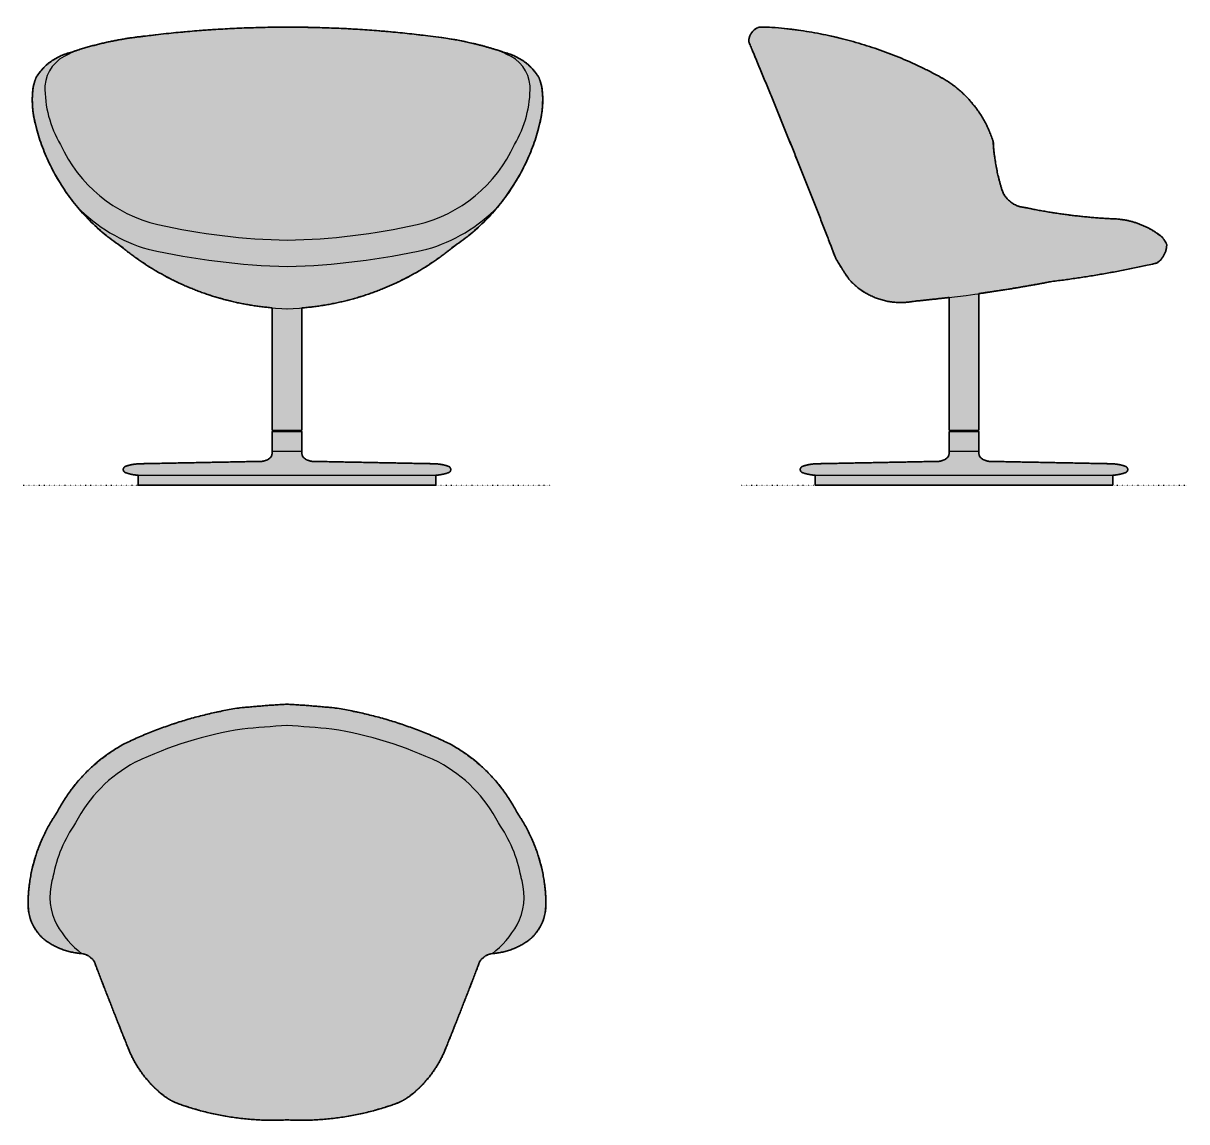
# Model space of a CAD drawing. Header units: millimetres. Extents: x 0 to 1796, y -982 to 712.
import ezdxf

# ---------------------------------------------------------------- set-up
doc = ezdxf.new("R2010")
doc.units = ezdxf.units.MM
doc.linetypes.add('Dots', pattern=[1, 0, -1])
doc.layers.add('Blocks', color=7, linetype='Continuous')
doc.layers.add('Blocks$Fill', color=7, linetype='Continuous', true_color=0xffffff)
for name, color, linetype, lineweight, true_color in [('Blocks$Inner', 7, 'Continuous', 25, 0x007f00), ('Blocks$Outline', 7, 'Continuous', 35, 0xff3f3f), ('Groud', 7, 'Dots', 25, 0x243775)]:
    doc.layers.add(name, color=color, linetype=linetype, lineweight=lineweight, true_color=true_color)

# ---------------------------------------------------------------- blocks, each defined once
blk = doc.blocks.new('Capri Lounge Chair Swivel Top')
at = {"layer": 'Blocks$Fill'}
blk.add_hatch(color=256, dxfattribs=at).paths.add_polyline_path([(0, 0), (0, -2.1), (0.1, -4.1), (0.2, -6.1), (0.4, -8), (0.7, -10), (1, -12), (1.4, -14), (1.8, -15.9), (2.3, -17.9), (2.9, -19.9), (3.5, -21.8), (4.1, -23.7), (4.8, -25.7), (5.6, -27.6), (6.5, -29.4), (7.4, -31.3), (8.3, -33.1), (9.3, -34.9), (10.4, -36.6), (11.5, -38.4), (12.6, -40.1), (13.8, -41.7), (15, -43.3), (16.3, -44.9), (17.6, -46.4), (19, -47.9), (20.4, -49.3), (21.8, -50.7), (23.3, -52), (24.8, -53.3), (26.3, -54.6), (27.9, -55.8), (30.9, -57.8), (34, -59.8), (37.2, -61.6), (40.5, -63.4), (43.8, -65), (47.2, -66.6), (50.7, -68), (54.2, -69.3), (57.7, -70.5), (61.3, -71.6), (64.9, -72.5), (68.5, -73.3), (72.2, -74), (75.8, -74.6), (79.5, -75.1), (83.2, -75.4), (83.9, -75.5), (84.6, -75.6), (85.3, -75.8), (86, -76), (86.7, -76.1), (87.4, -76.3), (88.2, -76.6), (88.9, -76.8), (89.6, -77.1), (90.3, -77.4), (90.9, -77.7), (91.6, -78), (92.3, -78.4), (92.9, -78.7), (93.6, -79.1), (94.2, -79.5), (94.9, -79.9), (95.5, -80.4), (96.1, -80.8), (96.7, -81.3), (97.2, -81.8), (97.8, -82.3), (98.3, -82.8), (98.9, -83.4), (99.4, -83.9), (99.9, -84.5), (100.3, -85.1), (100.8, -85.6), (101.2, -86.2), (101.7, -86.8), (102.1, -87.4), (102.4, -88), (154.8, -221.9), (157, -227.3), (159.5, -232.6), (162.1, -237.8), (164.9, -243), (167.9, -248.1), (171, -253.1), (174.4, -257.9), (177.9, -262.7), (181.5, -267.3), (185.4, -271.8), (189.3, -276.2), (193.4, -280.4), (197.7, -284.5), (202.1, -288.4), (206.5, -292.1), (211.1, -295.7), (212.3, -296.6), (213.6, -297.5), (214.8, -298.3), (216, -299.1), (217.3, -299.9), (218.6, -300.7), (219.9, -301.4), (221.2, -302.2), (222.6, -302.9), (223.9, -303.5), (225.3, -304.2), (226.6, -304.8), (228, -305.4), (229.4, -306), (230.8, -306.5), (232.2, -307), (242.2, -310.5), (252.3, -313.7), (262.5, -316.7), (272.8, -319.4), (283.2, -321.9), (293.6, -324.1), (304.1, -326), (314.7, -327.8), (325.3, -329.2), (335.9, -330.4), (346.5, -331.3), (357.1, -332), (367.8, -332.4), (378.4, -332.5), (389, -332.4), (399.6, -332), (410.2, -332.4), (420.8, -332.5), (431.4, -332.4), (442.1, -332), (452.7, -331.3), (463.3, -330.4), (474, -329.2), (484.5, -327.8), (495.1, -326), (505.6, -324.1), (516, -321.9), (526.4, -319.4), (536.7, -316.7), (546.9, -313.7), (557, -310.5), (567, -307), (568.4, -306.5), (569.8, -306), (571.2, -305.4), (572.6, -304.8), (573.9, -304.2), (575.3, -303.5), (576.6, -302.9), (578, -302.2), (579.3, -301.4), (580.6, -300.7), (581.9, -299.9), (583.2, -299.1), (584.4, -298.3), (585.7, -297.5), (586.9, -296.6), (588.1, -295.7), (592.7, -292.1), (597.2, -288.4), (601.5, -284.5), (605.8, -280.4), (609.9, -276.2), (613.9, -271.8), (617.7, -267.3), (621.3, -262.7), (624.8, -257.9), (628.2, -253.1), (631.3, -248.1), (634.3, -243), (637.1, -237.8), (639.7, -232.6), (642.2, -227.3), (644.4, -221.9), (696.8, -88), (697.2, -87.4), (697.6, -86.8), (698, -86.2), (698.4, -85.6), (698.9, -85.1), (699.3, -84.5), (699.8, -83.9), (700.3, -83.4), (700.9, -82.8), (701.4, -82.3), (702, -81.8), (702.5, -81.3), (703.1, -80.8), (703.7, -80.4), (704.3, -79.9), (705, -79.5), (705.6, -79.1), (706.3, -78.7), (706.9, -78.4), (707.6, -78), (708.3, -77.7), (709, -77.4), (709.6, -77.1), (710.3, -76.8), (711.1, -76.6), (711.8, -76.3), (712.5, -76.1), (713.2, -76), (713.9, -75.8), (714.6, -75.6), (715.3, -75.5), (716, -75.4), (719.7, -75.1), (723.4, -74.6), (727, -74), (730.7, -73.3), (734.3, -72.5), (737.9, -71.6), (741.5, -70.5), (745, -69.3), (748.5, -68), (752, -66.6), (755.4, -65), (758.7, -63.4), (762, -61.6), (765.2, -59.8), (768.3, -57.8), (771.3, -55.8), (772.9, -54.6), (774.4, -53.3), (775.9, -52), (777.4, -50.7), (778.8, -49.3), (780.2, -47.9), (781.6, -46.4), (782.9, -44.9), (784.2, -43.3), (785.4, -41.7), (786.6, -40.1), (787.8, -38.4), (788.9, -36.6), (789.9, -34.9), (790.9, -33.1), (791.9, -31.3), (792.7, -29.4), (793.6, -27.6), (794.4, -25.7), (795.1, -23.7), (795.7, -21.8), (796.4, -19.9), (796.9, -17.9), (797.4, -15.9), (797.8, -14), (798.2, -12), (798.5, -10), (798.8, -8), (799, -6.1), (799.1, -4.1), (799.2, -2.1), (799.2, 0), (799.2, 4.6), (799, 9.3), (798.8, 13.9), (798.5, 18.6), (798.1, 23.2), (797.6, 27.9), (797, 32.5), (796.4, 37.2), (795.6, 41.8), (794.8, 46.5), (793.9, 51.1), (792.8, 55.7), (791.7, 60.3), (790.5, 64.9), (789.3, 69.4), (787.9, 74), (786.5, 78.5), (784.9, 82.9), (783.3, 87.4), (781.6, 91.8), (779.8, 96.2), (778, 100.5), (776, 104.8), (774, 109), (771.9, 113.3), (769.8, 117.4), (767.5, 121.5), (765.2, 125.6), (762.8, 129.6), (760.4, 133.6), (757.9, 137.5), (755.3, 141.3), (753.1, 145.5), (750.8, 149.7), (748.4, 153.8), (745.9, 157.9), (743.4, 162), (740.7, 166), (738, 170), (735.2, 174), (732.4, 177.8), (729.4, 181.7), (726.4, 185.5), (723.3, 189.2), (720.1, 192.9), (716.9, 196.5), (713.6, 200.1), (710.2, 203.5), (706.8, 207), (703.2, 210.3), (699.7, 213.6), (696, 216.8), (692.3, 220), (688.6, 223.1), (684.8, 226), (680.9, 229), (677, 231.8), (673.1, 234.6), (669.1, 237.3), (665, 239.9), (661, 242.4), (656.9, 244.8), (652.7, 247.2), (648.5, 249.4), (638.1, 254.3), (627.6, 258.9), (617, 263.4), (606.3, 267.7), (595.5, 271.8), (584.7, 275.7), (573.8, 279.5), (562.8, 283), (551.7, 286.3), (540.6, 289.4), (529.4, 292.3), (518.2, 295), (507, 297.5), (495.7, 299.8), (484.4, 301.8), (473.1, 303.7), (436.4, 306.9), (399.6, 309.5), (362.8, 306.9), (326.1, 303.7), (314.8, 301.8), (303.5, 299.8), (292.2, 297.5), (281, 295), (269.8, 292.3), (258.6, 289.4), (247.5, 286.3), (236.4, 283), (225.4, 279.5), (214.5, 275.7), (203.7, 271.8), (192.9, 267.7), (182.2, 263.4), (171.6, 258.9), (161.1, 254.3), (150.7, 249.4), (146.5, 247.2), (142.4, 244.8), (138.2, 242.4), (134.2, 239.9), (130.1, 237.3), (126.1, 234.6), (122.2, 231.8), (118.3, 229), (114.4, 226), (110.6, 223.1), (106.9, 220), (103.2, 216.8), (99.5, 213.6), (96, 210.3), (92.5, 207), (89, 203.5), (85.6, 200.1), (82.3, 196.5), (79.1, 192.9), (75.9, 189.2), (72.8, 185.5), (69.8, 181.7), (66.8, 177.8), (64, 174), (61.2, 170), (58.5, 166), (55.8, 162), (53.3, 157.9), (50.8, 153.8), (48.4, 149.7), (46.1, 145.5), (43.9, 141.3), (41.3, 137.5), (38.8, 133.6), (36.4, 129.6), (34, 125.6), (31.7, 121.5), (29.4, 117.4), (27.3, 113.3), (25.2, 109), (23.2, 104.8), (21.2, 100.5), (19.4, 96.2), (17.6, 91.8), (15.9, 87.4), (14.3, 82.9), (12.7, 78.5), (11.3, 74), (9.9, 69.4), (8.7, 64.9), (7.5, 60.3), (6.4, 55.7), (5.4, 51.1), (4.4, 46.5), (3.6, 41.8), (2.8, 37.2), (2.2, 32.5), (1.6, 27.9), (1.1, 23.2), (0.7, 18.6), (0.4, 13.9), (0.2, 9.3), (0.1, 4.6)], flags=0)
at = {"layer": 'Blocks$Inner'}
for centre, radius, start, end in [((513.8, -1619.1), 1932, 93.388, 95.5734), ((285.4, -1619.1), 1932, 84.4266, 86.612), ((423.5, -321.5), 632.7, 98.847, 115.5384), ((375.8, -321.5), 632.7, 64.4616, 81.153), ((423.5, -321.5), 599.7, 98.9363, 115.4716), ((513.8, -1619.1), 1899, 93.4469, 95.5447), ((285.4, -1619.1), 1899, 84.4553, 86.5531), ((375.8, -321.5), 599.7, 64.5284, 81.0637), ((269.3, 25.5), 253.4, 117.9153, 152.8137), ((529.9, 25.5), 253.4, 27.1863, 62.0847), ((269.3, 25.5), 220.4, 118.0895, 152.8137), ((529.9, 25.5), 220.4, 27.1863, 61.9105), ((250.6, -0.4), 250.6, 145.5583, 179.9453), ((246.7, 4.4), 211.9, 144.915, 169.4282), ((552.5, 4.4), 211.9, 10.5718, 35.085), ((548.6, -0.4), 250.6, 0.0547, 34.4417), ((126, 12.4), 92.4, 164.6821, 207.9897), ((673.2, 12.4), 92.4, 332.0103, 15.3179), ((69.4, -0.2), 69.4, 179.8489, 233.2485), ((729.8, -0.2), 69.4, 306.7515, 0.1511), ((174.8, 43.5), 150.2, 209.7373, 232.3856), ((624.4, 43.5), 150.2, 307.6144, 330.2627), ((91.4, 35.5), 111.2, 235.1211, 265.7282), ((707.8, 35.5), 111.2, 274.2718, 304.8789), ((5913.8, 2108.7), 6212.7, 200.70662, 202.03252), ((-5114.6, 2108.7), 6212.7, 337.96748, 339.29338), ((313.8, -159), 171, 201.6001, 233.1012), ((485.4, -159), 171, 306.8988, 338.3999), ((259.2, -231.7), 80, 233.1012, 250.2994), ((540.1, -231.7), 80, 289.7006, 306.8988), ((378.9, 102.8), 435.3, 250.2994, 272.722), ((420.3, 102.8), 435.3, 267.278, 289.7006)]:
    blk.add_arc(centre, radius, start, end, dxfattribs=at)
at = {"layer": 'Blocks$Inner', "extrusion": (0, 0, -1)}
for centre, radius, start, end in [((40.3, 58), 80, 190.5718, 195.3179), ((-839.5, 58), 80, 344.6821, 349.4282), ((-79.7, -101.7), 26.5, 97.4157, 149.0172), ((-719.5, -101.7), 26.5, 30.9828, 82.5843)]:
    blk.add_arc(centre, radius, start, end, dxfattribs=at)
at = {"layer": 'Blocks$Outline'}
for points, weights, knots in [([(799.2, 0), (799.1, 77.4), (755.3, 141.3), (718.9, 212.1), (648.5, 249.4), (564.8, 289.4), (473.1, 303.7), (436.4, 307.3), (399.6, 309.5), (362.8, 307.3), (326.1, 303.7), (234.4, 289.4), (150.7, 249.4), (80.3, 212.1), (43.9, 141.3), (0.1, 77.4), (0, 0)], [0.99988975158, 0.955367043311, 1, 0.9539832395, 1, 0.989410423246, 1, 0.999818144527, 1, 0.999818144527, 1, 0.989410423246, 1, 0.9539832395, 1, 0.955367043311, 0.99988975158], [0.185734, 0.185734, 0.185734, 150.384973, 150.384973, 304.70576, 304.70576, 489.025532, 489.025532, 562.716135, 562.716135, 636.406738, 636.406738, 820.72651, 820.72651, 975.047297, 975.047297, 1125.246537, 1125.246537, 1125.246537]), ([(0, 0), (0, -0.1), (0, -35), (27.9, -55.8), (52.8, -73.2), (83.2, -75.4), (95.8, -77.1), (102.4, -88), (127.8, -155.3), (154.8, -221.9), (172.6, -266.8), (211.1, -295.7), (220.8, -303), (232.2, -307), (313.4, -336.1), (399.6, -332), (485.8, -336.1), (567, -307), (578.4, -303), (588.1, -295.7), (626.6, -266.8), (644.4, -221.9), (671.4, -155.3), (696.8, -88), (703.4, -77.1), (716, -75.4), (746.4, -73.2), (771.3, -55.8), (799.2, -35), (799.2, -0.1), (799.2, 0)], [1, 0.999687092654, 0.893685792396, 1, 0.964540969467, 1, 0.900312922223, 1, 0.999933060376, 1, 0.962452449426, 1, 0.988758841013, 1, 0.980916779046, 1, 0.980916779046, 1, 0.988758841012, 1, 0.962452449426, 1, 0.999933060376, 1, 0.900312922222, 1, 0.964540969467, 1, 0.893685792396, 0.999687092654, 1], [0, 0, 0, 0.189704, 64.643873, 64.643873, 124.040902, 124.040902, 147.872352, 147.872352, 291.643438, 291.643438, 385.633232, 385.633232, 409.646331, 409.646331, 580.001789, 580.001789, 750.357248, 750.357248, 774.370346, 774.370346, 868.360141, 868.360141, 1012.131227, 1012.131227, 1035.962677, 1035.962677, 1095.359706, 1095.359706, 1159.813875, 1160.003579, 1160.003579, 1160.003579])]:
    blk.add_rational_spline(points, weights, degree=2, knots=knots, dxfattribs=at)
blk = doc.blocks.new('Capri Lounge Chair Swivel Side')
at = {"layer": 'Blocks$Fill'}
blk.add_hatch(color=256, dxfattribs=at).paths.add_polyline_path([(114.1, 15.1), (114.1, 0), (343.7, 0), (573.3, 0), (573.3, 15.1), (573.9, 15.1), (574.5, 15.1), (575, 15.1), (575.6, 15.2), (576.2, 15.2), (576.8, 15.3), (577.3, 15.4), (577.9, 15.5), (579.7, 15.7), (581.6, 16), (583.4, 16.4), (585.3, 16.8), (587.1, 17.2), (588.9, 17.7), (590.7, 18.3), (592.4, 18.9), (592.6, 18.9), (592.8, 19), (592.9, 19), (593.1, 19.1), (593.2, 19.1), (593.4, 19.2), (593.6, 19.3), (593.6, 19.3), (593.7, 19.3), (593.8, 19.4), (593.9, 19.4), (593.9, 19.5), (594, 19.5), (594.1, 19.6), (594.2, 19.6), (594.2, 19.7), (594.3, 19.7), (594.4, 19.8), (594.5, 19.8), (594.5, 19.9), (594.6, 19.9), (594.7, 20), (594.7, 20.1), (594.8, 20.1), (594.9, 20.2), (594.9, 20.2), (595, 20.3), (595.1, 20.4), (595.1, 20.4), (595.2, 20.5), (595.2, 20.6), (595.3, 20.6), (595.3, 20.7), (595.4, 20.8), (595.5, 20.9), (595.5, 20.9), (595.6, 21), (595.6, 21.1), (595.7, 21.2), (595.7, 21.2), (595.7, 21.3), (595.8, 21.4), (595.8, 21.5), (595.9, 21.6), (596, 21.8), (596, 21.9), (596.1, 22.1), (596.2, 22.3), (596.2, 22.4), (596.2, 22.6), (596.3, 22.8), (596.3, 22.9), (596.3, 23.1), (596.4, 23.3), (596.4, 23.5), (596.4, 23.7), (596.4, 23.9), (596.4, 24.1), (596.3, 24.3), (596.3, 24.5), (596.3, 24.6), (596.3, 24.7), (596.3, 24.8), (596.3, 24.9), (596.2, 25), (596.2, 25.1), (596.2, 25.2), (596.2, 25.3), (596.1, 25.4), (596.1, 25.5), (596.1, 25.6), (596, 25.7), (596, 25.8), (596, 25.9), (595.9, 25.9), (595.9, 26), (595.8, 26.1), (595.8, 26.2), (595.8, 26.3), (595.7, 26.4), (595.7, 26.5), (595.6, 26.6), (595.6, 26.7), (595.5, 26.7), (595.4, 26.9), (595.3, 27.1), (595.2, 27.2), (595.1, 27.4), (594.9, 27.5), (594.8, 27.7), (594.7, 27.8), (594.5, 27.9), (594.4, 28.1), (594.2, 28.2), (593.4, 28.6), (592.5, 28.9), (591.6, 29.3), (590.7, 29.6), (589.7, 29.9), (588.8, 30.1), (587.9, 30.4), (587, 30.6), (586, 30.9), (585, 31.1), (584, 31.3), (582.9, 31.5), (581.9, 31.7), (580.9, 31.9), (579.9, 32), (578.9, 32.1), (577.4, 32.3), (575.8, 32.5), (574.3, 32.6), (572.8, 32.7), (571.3, 32.8), (569.7, 32.8), (568.2, 32.8), (566.7, 32.8), (562.7, 33), (382.1, 36.5), (381.4, 36.6), (380.6, 36.8), (379.9, 36.9), (379.1, 37.1), (378.4, 37.3), (377.7, 37.5), (376.9, 37.8), (376.2, 38.1), (376, 38.1), (375.8, 38.2), (375.6, 38.2), (375.4, 38.3), (375.2, 38.4), (374.9, 38.5), (374.7, 38.5), (374.5, 38.6), (374.3, 38.7), (374.1, 38.8), (373.9, 38.9), (373.7, 39), (373.5, 39.1), (373.3, 39.2), (373.1, 39.3), (372.9, 39.4), (372.7, 39.5), (372.5, 39.6), (372.3, 39.8), (372.1, 39.9), (371.9, 40), (371.7, 40.2), (371.5, 40.3), (371.3, 40.5), (371.1, 40.6), (370.9, 40.8), (370.7, 40.9), (370.6, 41.1), (370.4, 41.2), (370.2, 41.4), (370.1, 41.6), (369.9, 41.8), (369.7, 41.9), (369.6, 42.1), (369.4, 42.3), (369.3, 42.5), (369.1, 42.7), (369, 42.9), (368.8, 43.1), (368.7, 43.2), (368.6, 43.4), (368.4, 43.6), (368.3, 43.8), (368.2, 44), (368.1, 44.3), (368, 44.5), (367.9, 44.7), (367.8, 44.9), (367.7, 45.1), (367.6, 45.3), (367.5, 45.5), (367.4, 45.7), (367.3, 45.9), (367.2, 46.2), (367.2, 46.4), (367.1, 46.6), (367, 46.8), (367, 47), (366.9, 47.3), (366.8, 47.5), (366.8, 47.7), (366.8, 47.9), (366.7, 48.1), (366.7, 48.3), (366.7, 52.3), (366.7, 82.2), (365.7, 82.2), (365.7, 84.7), (366.7, 84.7), (366.7, 295.3), (423, 303.9), (479.1, 314), (519.9, 319.5), (560.6, 326.1), (601, 333.7), (641.2, 342.5), (642.1, 343.1), (642.9, 343.7), (643.7, 344.3), (644.5, 345), (645.3, 345.7), (646.1, 346.4), (646.8, 347.1), (647.5, 347.9), (648.2, 348.7), (648.9, 349.5), (649.6, 350.4), (650.2, 351.2), (650.8, 352.1), (651.4, 353), (651.9, 354), (652.5, 354.9), (653, 355.9), (653.4, 356.8), (653.9, 357.8), (654.3, 358.8), (654.6, 359.8), (655, 360.9), (655.3, 361.9), (655.5, 362.9), (655.8, 363.9), (656, 365), (656.2, 366), (656.3, 367), (656.4, 368.1), (656.5, 369.1), (656.5, 370.1), (656.5, 371.2), (655.9, 372.5), (655.2, 373.9), (654.5, 375.2), (653.8, 376.5), (653, 377.8), (652.1, 379.1), (651.3, 380.3), (650.4, 381.5), (648.4, 383.2), (646.4, 384.7), (644.4, 386.3), (642.3, 387.8), (640.2, 389.2), (638.1, 390.6), (635.9, 392), (633.7, 393.4), (631.5, 394.7), (629.2, 395.9), (626.9, 397.1), (624.6, 398.3), (622.3, 399.4), (619.9, 400.4), (617.5, 401.4), (615.1, 402.4), (612.6, 403.3), (610.2, 404.2), (607.7, 405), (605.2, 405.7), (602.7, 406.4), (600.2, 407.1), (597.7, 407.7), (595.2, 408.2), (592.7, 408.7), (590.1, 409.1), (587.6, 409.5), (585.1, 409.8), (582.5, 410.1), (580, 410.3), (577.4, 410.5), (574.9, 410.6), (557.6, 411.6), (540.4, 412.9), (523.1, 414.6), (505.9, 416.6), (488.8, 418.9), (471.7, 421.7), (454.6, 424.7), (437.7, 428.1), (436.3, 428.2), (435, 428.4), (433.6, 428.6), (432.2, 428.9), (430.8, 429.2), (429.5, 429.6), (428.1, 430), (427.4, 430.2), (426.7, 430.5), (426.1, 430.7), (425.4, 431), (424.7, 431.3), (424.1, 431.5), (423.4, 431.9), (422.7, 432.2), (422.1, 432.5), (421.4, 432.8), (420.8, 433.2), (420.2, 433.5), (419.5, 433.9), (418.9, 434.3), (418.3, 434.7), (417.7, 435.1), (417.1, 435.5), (416.5, 436), (415.9, 436.4), (415.3, 436.9), (414.7, 437.3), (414.2, 437.8), (413.6, 438.3), (413.1, 438.8), (412.5, 439.3), (412, 439.8), (411.5, 440.3), (411, 440.8), (410.5, 441.3), (410, 441.9), (409.5, 442.4), (409.1, 443), (408.6, 443.6), (408.2, 444.1), (407.7, 444.7), (407.3, 445.3), (406.5, 446.5), (405.8, 447.7), (405.1, 448.9), (404.4, 450.1), (403.8, 451.4), (403.2, 452.6), (402.7, 453.9), (399.9, 463.1), (397.4, 472.5), (395.2, 482), (393.4, 491.5), (391.7, 501), (390.4, 510.6), (389.4, 520.3), (388.7, 529.9), (387.5, 533.7), (386.2, 537.4), (384.8, 541.2), (383.3, 544.9), (381.7, 548.6), (380, 552.2), (378.2, 555.9), (376.3, 559.5), (374.4, 563), (372.4, 566.5), (370.2, 570), (368, 573.5), (365.7, 576.8), (363.4, 580.2), (360.9, 583.4), (358.4, 586.7), (355.8, 589.8), (353.1, 592.9), (350.3, 595.9), (347.5, 598.9), (344.6, 601.8), (341.7, 604.6), (338.6, 607.3), (335.6, 610), (332.5, 612.5), (329.3, 615), (326.1, 617.5), (322.8, 619.8), (319.5, 622.1), (316.1, 624.2), (312.7, 626.3), (309.3, 628.3), (294, 636.4), (278.4, 644.2), (262.6, 651.5), (246.6, 658.4), (230.3, 664.9), (213.9, 671), (197.3, 676.6), (180.6, 681.8), (163.7, 686.5), (146.7, 690.8), (129.6, 694.6), (112.4, 697.9), (95.2, 700.7), (77.9, 703.1), (60.6, 705), (43.3, 706.4), (35.1, 706.4), (26.9, 706.1), (26.5, 705.9), (26.1, 705.8), (25.7, 705.6), (25.3, 705.5), (24.9, 705.3), (24.5, 705.1), (24.1, 704.9), (23.7, 704.7), (23.3, 704.5), (22.9, 704.3), (22.5, 704.1), (22.2, 703.8), (21.8, 703.6), (21.4, 703.3), (21, 703.1), (20.7, 702.8), (20.3, 702.5), (19.9, 702.2), (19.6, 701.9), (19.2, 701.6), (18.9, 701.3), (18.6, 701), (18.2, 700.7), (17.9, 700.4), (17.6, 700), (17.3, 699.7), (17, 699.3), (16.7, 699), (16.4, 698.6), (16.1, 698.2), (15.8, 697.8), (15.5, 697.5), (15.3, 697.1), (15, 696.7), (14.8, 696.3), (14.6, 695.9), (14.3, 695.5), (14.1, 695), (13.9, 694.6), (13.7, 694.2), (13.5, 693.8), (13.3, 693.4), (13.1, 692.9), (13, 692.5), (12.8, 692.1), (12.7, 691.6), (12.5, 691.2), (12.4, 690.7), (12.3, 690.3), (12.2, 689.9), (12.1, 689.4), (12, 689), (11.9, 688.5), (11.9, 688.1), (11.8, 687.7), (11.7, 687.2), (11.7, 686.8), (11.7, 686.3), (11.6, 685.9), (11.6, 685.5), (11.6, 685), (11.6, 684.6), (11.6, 684.2), (11.6, 683.8), (145.7, 349.9), (150.5, 341.6), (155.5, 333.5), (160.6, 325.5), (166, 317.6), (168.2, 315.2), (170.6, 312.7), (173, 310.4), (175.6, 308.1), (178.2, 305.8), (180.9, 303.7), (183.7, 301.6), (186.6, 299.6), (189.6, 297.7), (192.6, 295.8), (195.7, 294.1), (198.9, 292.5), (202.1, 291), (205.4, 289.6), (208.7, 288.2), (212.1, 287), (215.5, 286), (218.9, 285), (222.4, 284.1), (225.9, 283.4), (229.4, 282.8), (232.9, 282.3), (236.4, 281.9), (239.9, 281.7), (243.4, 281.5), (246.9, 281.5), (250.4, 281.6), (253.8, 281.8), (257.3, 282.1), (260.6, 282.5), (264, 283), (267.3, 283.6), (320.7, 289.3), (320.7, 84.7), (321.7, 84.7), (321.7, 82.2), (320.7, 82.2), (320.7, 52.3), (320.7, 48.3), (320.7, 48.1), (320.6, 47.9), (320.6, 47.7), (320.5, 47.5), (320.5, 47.3), (320.4, 47), (320.4, 46.8), (320.3, 46.6), (320.2, 46.4), (320.1, 46.2), (320.1, 45.9), (320, 45.7), (319.9, 45.5), (319.8, 45.3), (319.7, 45.1), (319.6, 44.9), (319.5, 44.7), (319.4, 44.5), (319.3, 44.3), (319.2, 44), (319.1, 43.8), (318.9, 43.6), (318.8, 43.4), (318.7, 43.2), (318.5, 43.1), (318.4, 42.9), (318.3, 42.7), (318.1, 42.5), (318, 42.3), (317.8, 42.1), (317.6, 41.9), (317.5, 41.8), (317.3, 41.6), (317.2, 41.4), (317, 41.2), (316.8, 41.1), (316.6, 40.9), (316.4, 40.8), (316.3, 40.6), (316.1, 40.5), (315.9, 40.3), (315.7, 40.2), (315.5, 40), (315.3, 39.9), (315.1, 39.8), (314.9, 39.6), (314.7, 39.5), (314.5, 39.4), (314.3, 39.3), (314.1, 39.2), (313.9, 39.1), (313.7, 39), (313.5, 38.9), (313.3, 38.8), (313.1, 38.7), (312.9, 38.6), (312.6, 38.5), (312.4, 38.5), (312.2, 38.4), (312, 38.3), (311.8, 38.2), (311.6, 38.2), (311.4, 38.1), (311.1, 38.1), (310.4, 37.8), (309.7, 37.5), (309, 37.3), (308.2, 37.1), (307.5, 36.9), (306.8, 36.8), (306, 36.6), (305.3, 36.5), (124.7, 33), (120.7, 32.8), (119.2, 32.8), (117.7, 32.8), (116.1, 32.8), (114.6, 32.7), (113.1, 32.6), (111.5, 32.5), (110, 32.3), (108.5, 32.1), (107.5, 32), (106.5, 31.9), (105.4, 31.7), (104.4, 31.5), (103.4, 31.3), (102.4, 31.1), (101.4, 30.9), (100.4, 30.6), (99.5, 30.4), (98.6, 30.1), (97.6, 29.9), (96.7, 29.6), (95.8, 29.3), (94.9, 28.9), (94, 28.6), (93.1, 28.2), (93, 28.1), (92.9, 27.9), (92.7, 27.8), (92.6, 27.7), (92.4, 27.5), (92.3, 27.4), (92.2, 27.2), (92.1, 27.1), (92, 26.9), (91.9, 26.7), (91.8, 26.7), (91.8, 26.6), (91.7, 26.5), (91.7, 26.4), (91.6, 26.3), (91.6, 26.2), (91.5, 26.1), (91.5, 26), (91.4, 25.9), (91.4, 25.9), (91.4, 25.8), (91.3, 25.7), (91.3, 25.6), (91.3, 25.5), (91.2, 25.4), (91.2, 25.3), (91.2, 25.2), (91.2, 25.1), (91.1, 25), (91.1, 24.9), (91.1, 24.8), (91.1, 24.7), (91.1, 24.6), (91.1, 24.5), (91, 24.3), (91, 24.1), (91, 23.9), (91, 23.7), (91, 23.5), (91, 23.3), (91, 23.1), (91.1, 22.9), (91.1, 22.8), (91.1, 22.6), (91.2, 22.4), (91.2, 22.3), (91.3, 22.1), (91.3, 21.9), (91.4, 21.8), (91.5, 21.6), (91.6, 21.5), (91.6, 21.4), (91.6, 21.3), (91.7, 21.2), (91.7, 21.2), (91.8, 21.1), (91.8, 21), (91.9, 20.9), (91.9, 20.9), (92, 20.8), (92, 20.7), (92.1, 20.6), (92.1, 20.6), (92.2, 20.5), (92.3, 20.4), (92.3, 20.4), (92.4, 20.3), (92.4, 20.2), (92.5, 20.2), (92.6, 20.1), (92.6, 20.1), (92.7, 20), (92.8, 19.9), (92.8, 19.9), (92.9, 19.8), (93, 19.8), (93.1, 19.7), (93.1, 19.7), (93.2, 19.6), (93.3, 19.6), (93.4, 19.5), (93.4, 19.5), (93.5, 19.4), (93.6, 19.4), (93.7, 19.3), (93.7, 19.3), (93.8, 19.3), (94, 19.2), (94.1, 19.1), (94.3, 19.1), (94.5, 19), (94.6, 19), (94.8, 18.9), (94.9, 18.9), (96.7, 18.3), (98.5, 17.7), (100.3, 17.2), (102.1, 16.8), (103.9, 16.4), (105.8, 16), (107.6, 15.7), (109.5, 15.5), (110.1, 15.4), (110.6, 15.3), (111.2, 15.2), (111.8, 15.2), (112.3, 15.1), (112.9, 15.1), (113.5, 15.1)], flags=0)
at = {"layer": 'Blocks$Inner'}
for p, q in [((305.3, 36.5), (124.7, 33)), ((562.7, 33), (382.1, 36.5)), ((114.1, 15.1), (114.1, 0)), ((573.3, 0), (573.3, 15.1))]:
    blk.add_line(p, q, dxfattribs=at)
for points in [[(320.7, 289.3), (320.7, 84.7), (343.7, 84.7), (366.7, 84.7), (366.7, 295.3)], [(321.7, 84.7), (321.7, 82.2), (320.7, 82.2), (320.7, 48.3)], [(366.7, 48.3), (366.7, 82.2), (343.7, 82.2), (320.7, 82.2)], [(366.7, 82.2), (365.7, 82.2), (365.7, 84.7)], [(320.7, 52.3), (343.7, 52.3), (366.7, 52.3)], [(114.1, 0), (343.7, 0), (573.3, 0)], [(114.6, 15.1), (343.7, 15.1), (572.8, 15.1)]]:
    blk.add_lwpolyline(points, dxfattribs=at)
for centre, radius, start, end in [((34.2, 684.7), 22.6, 108.8716, 182.3309), ((43.3, 337.6), 368.9, 90, 92.5524), ((-1.6, 61.9), 646.1, 61.2373, 86.0151), ((224.4, 478.5), 172.2, 17.3757, 60.4411), ((570.4, 286.5), 124.2, 49.9358, 87.9344), ((609.5, 350.3), 51.5, 23.9054, 37.3754), ((622.1, 371.2), 34.5, 303.7661, 0), ((494, 546.5), 400, 209.4419, 214.896), ((295, 1834.9), 1532, 276.9038, 283.0624), ((246.1, 388.4), 106.9, 221.429, 281.4112), ((57.1, 2503.3), 2229.7, 275.4091, 280.9105), ((96.7, 23.7), 5.7, 128.7705, 191.8137), ((96, 23.8), 5.02, 193.9024, 257.8706), ((109.8, -9.7), 41.4, 103.1445, 113.7837), ((116.9, 80.7), 65.6, 250.4519, 263.5095), ((115.1, -25.4), 57.9, 96.5793, 104.7349), ((118.8, -44.7), 77.5, 88.5682, 97.613), ((129.8, -114.9), 148, 91.987, 93.5326), ((557.6, -114.9), 148, 86.4674, 88.013), ((568.6, -44.7), 77.5, 82.387, 91.4318), ((570.5, 80.7), 65.6, 276.4905, 289.5481), ((572.2, -25.4), 57.9, 75.2651, 83.4207), ((577.5, -9.7), 41.4, 66.2163, 76.8555), ((591.4, 23.8), 5.02, 282.1294, 346.0976), ((590.7, 23.7), 5.7, 348.1863, 51.2295), ((113.8, 38.2), 23.1, 259.2075, 271.9745), ((573.6, 38.2), 23.1, 268.0255, 280.7925)]:
    blk.add_arc(centre, radius, start, end, dxfattribs=at)
at = {"layer": 'Blocks$Inner', "extrusion": (0, 0, -1)}
for centre, radius, start, end in [((11279.7, -4044.5), 12241.3, 157.27847, 158.9627), ((-703.2, 548.4), 315, 342.5435, 356.6431), ((-440.8, 469), 41, 274.3375, 338.3959), ((-614.3, 1266.8), 857.1, 272.6333, 281.8913), ((-301.7, 61.4), 25.1, 247.9963, 261.9451), ((-308.3, 50.3), 12.6, 189.162, 256.7474), ((-379.1, 50.3), 12.6, 283.2526, 350.838), ((-385.6, 61.4), 25.1, 278.0549, 292.0037)]:
    blk.add_arc(centre, radius, start, end, dxfattribs=at)
at = {"layer": 'Blocks$Outline'}
for points in [[(320.7, 289.3), (320.7, 84.7), (321.7, 84.7)], [(365.7, 84.7), (366.7, 84.7), (366.7, 295.3)], [(365.7, 82.2), (365.7, 84.7)], [(114.1, 15.1), (114.1, 0), (343.7, 0), (573.3, 0), (573.3, 15.1)]]:
    blk.add_lwpolyline(points, dxfattribs=at)
for points, weights, knots in [([(366.7, 295.3), (423.1, 303.2), (479.1, 314), (560.9, 323.9), (641.2, 342.5), (656.5, 352.7), (656.5, 371.2), (654.1, 376.7), (650.4, 381.5), (617.7, 409.1), (574.9, 410.6), (505.6, 413.8), (437.7, 428.1), (412.1, 430), (402.7, 453.9), (391, 491), (388.7, 529.9), (368.4, 594.8), (309.3, 628.3), (184.9, 696.6), (43.3, 706.4), (35.1, 706.4), (26.9, 706.1), (10.9, 700.6), (11.6, 683.8), (81.1, 517.8), (145.7, 349.9), (155.1, 333.3), (166, 317.6)], [0.999426325501, 0.999386436026, 1, 0.998556111865, 1, 0.881987584382, 1, 0.993099243049, 1, 0.945522581232, 1, 0.99673813712, 1, 0.847778104698, 1, 0.992439860149, 1, 0.930208238935, 1, 0.976713819011, 1, 0.999751939603, 1, 0.801466153105, 1, 0.999891990363, 1, 0.998867514105, 1], [1420.503948, 1420.503948, 1420.503948, 1534.508675, 1534.508675, 1699.185295, 1699.185295, 1733.015548, 1733.015548, 1745.119724, 1745.119724, 1827.497909, 1827.497909, 1965.99514, 1965.99514, 2011.809658, 2011.809658, 2089.323509, 2089.323509, 2218.763513, 2218.763513, 2498.178428, 2498.178428, 2514.610177, 2514.610177, 2543.592823, 2543.592823, 2903.431907, 2903.431907, 2941.505052, 2941.505052, 2941.505052]), ([(166, 317.6), (206.8, 271.4), (267.3, 283.6), (294, 286.1), (320.7, 289.3)], [1, 0.866103042074, 1, 0.999710807241, 0.99956678211], [1208.489504, 1208.489504, 1208.489504, 1320.417852, 1320.417852, 1374.152006, 1374.152006, 1374.152006]), ([(321.7, 84.7), (321.7, 83.5), (321.7, 82.2), (321.2, 82.2), (320.7, 82.2), (320.7, 67.3), (320.7, 50.3), (320.7, 48.3), (319.4, 40), (311.1, 38.1), (308.3, 36.9), (305.3, 36.5), (215, 34.7), (124.7, 33), (122.7, 32.9), (120.7, 32.8), (114.6, 33), (108.5, 32.1), (104.4, 31.7), (100.4, 30.6), (96.7, 29.7), (93.1, 28.2), (90.4, 26), (91.1, 22.6), (91.9, 19.5), (94.9, 18.9), (102, 16.4), (109.5, 15.5), (111.8, 15.1), (114.1, 15.1)], [1, 1, 1, 1, 1, 1, 1, 1, 0.831055312781, 1, 0.992600525597, 1, 1, 1, 0.999909037699, 1, 0.996886570773, 1, 0.997468390306, 1, 0.995693061773, 1, 0.852443200396, 1, 0.848194968663, 1, 0.993514801622, 1, 0.994445497857, 0.998843285889], [-2.536454, -2.536454, -2.536454, 0, 0, 1, 1, 30.856872, 34.869965, 34.869965, 49.734925, 49.734925, 55.855854, 55.855854, 236.446686, 236.446686, 240.438167, 240.438167, 252.671463, 252.671463, 260.908986, 260.908986, 268.596568, 268.596568, 274.867452, 274.867452, 280.474468, 280.474468, 295.428356, 295.428356, 300.046633, 300.046633, 300.046633]), ([(573.3, 15.1), (575.6, 15.1), (577.9, 15.5), (585.4, 16.4), (592.4, 18.9), (595.5, 19.5), (596.2, 22.6), (597, 26), (594.2, 28.2), (590.7, 29.7), (587, 30.6), (583, 31.7), (578.9, 32.1), (572.8, 33), (566.7, 32.8), (564.7, 32.9), (562.7, 33), (472.4, 34.7), (382.1, 36.5), (379.1, 36.9), (376.2, 38.1), (368, 40), (366.7, 48.3), (366.7, 50.3), (366.7, 67.3), (366.7, 82.2), (366.2, 82.2), (365.7, 82.2)], [0.998843285889, 0.994445497858, 1, 0.993514801622, 1, 0.848194968664, 1, 0.852443200397, 1, 0.995693061773, 1, 0.997468390306, 1, 0.996886570773, 1, 0.999909037699, 1, 1, 1, 0.992600525597, 1, 0.831055312781, 1, 1, 1, 1, 1, 1], [759.269472, 759.269472, 759.269472, 763.887749, 763.887749, 778.841637, 778.841637, 784.448654, 784.448654, 790.719537, 790.719537, 798.407119, 798.407119, 806.644642, 806.644642, 818.877938, 818.877938, 822.869419, 822.869419, 1003.460251, 1003.460251, 1009.581181, 1009.581181, 1024.44614, 1024.44614, 1028.459234, 1058.316105, 1058.316105, 1059.316105, 1059.316105, 1059.316105])]:
    blk.add_rational_spline(points, weights, degree=2, knots=knots, dxfattribs=at)
blk = doc.blocks.new('Capri Lounge Chair Swivel Front')
at = {"layer": 'Blocks$Fill'}
blk.add_hatch(color=256, dxfattribs=at).paths.add_polyline_path([(177.4, 15.1), (177.4, 0), (407, 0), (636.6, 0), (636.6, 15.1), (637.2, 15.1), (637.8, 15.1), (638.4, 15.1), (638.9, 15.2), (639.5, 15.2), (640.1, 15.3), (640.7, 15.4), (641.2, 15.5), (643.1, 15.7), (644.9, 16), (646.8, 16.4), (648.6, 16.8), (650.4, 17.2), (652.2, 17.7), (654, 18.3), (655.8, 18.9), (655.9, 18.9), (656.1, 19), (656.3, 19), (656.4, 19.1), (656.6, 19.1), (656.7, 19.2), (656.9, 19.3), (657, 19.3), (657.1, 19.3), (657.1, 19.4), (657.2, 19.4), (657.3, 19.5), (657.4, 19.5), (657.4, 19.6), (657.5, 19.6), (657.6, 19.7), (657.7, 19.7), (657.7, 19.8), (657.8, 19.8), (657.9, 19.9), (657.9, 19.9), (658, 20), (658.1, 20.1), (658.1, 20.1), (658.2, 20.2), (658.3, 20.2), (658.3, 20.3), (658.4, 20.4), (658.5, 20.4), (658.5, 20.5), (658.6, 20.6), (658.6, 20.6), (658.7, 20.7), (658.7, 20.8), (658.8, 20.9), (658.8, 20.9), (658.9, 21), (658.9, 21.1), (659, 21.2), (659, 21.2), (659.1, 21.3), (659.1, 21.4), (659.2, 21.5), (659.2, 21.6), (659.3, 21.8), (659.4, 21.9), (659.4, 22.1), (659.5, 22.3), (659.5, 22.4), (659.6, 22.6), (659.6, 22.8), (659.6, 22.9), (659.7, 23.1), (659.7, 23.3), (659.7, 23.5), (659.7, 23.7), (659.7, 23.9), (659.7, 24.1), (659.7, 24.3), (659.7, 24.5), (659.6, 24.6), (659.6, 24.7), (659.6, 24.8), (659.6, 24.9), (659.6, 25), (659.5, 25.1), (659.5, 25.2), (659.5, 25.3), (659.5, 25.4), (659.4, 25.5), (659.4, 25.6), (659.4, 25.7), (659.3, 25.8), (659.3, 25.9), (659.3, 25.9), (659.2, 26), (659.2, 26.1), (659.1, 26.2), (659.1, 26.3), (659, 26.4), (659, 26.5), (659, 26.6), (658.9, 26.7), (658.8, 26.7), (658.7, 26.9), (658.6, 27.1), (658.5, 27.2), (658.4, 27.4), (658.3, 27.5), (658.1, 27.7), (658, 27.8), (657.9, 27.9), (657.7, 28.1), (657.6, 28.2), (656.7, 28.6), (655.8, 28.9), (654.9, 29.3), (654, 29.6), (653.1, 29.9), (652.2, 30.1), (651.2, 30.4), (650.3, 30.6), (649.3, 30.9), (648.3, 31.1), (647.3, 31.3), (646.3, 31.5), (645.3, 31.7), (644.2, 31.9), (643.2, 32), (642.2, 32.1), (640.7, 32.3), (639.2, 32.5), (637.6, 32.6), (636.1, 32.7), (634.6, 32.8), (633.1, 32.8), (631.5, 32.8), (630, 32.8), (626, 33), (445.5, 36.5), (444.7, 36.6), (444, 36.8), (443.2, 36.9), (442.5, 37.1), (441.7, 37.3), (441, 37.5), (440.3, 37.8), (439.6, 38.1), (439.3, 38.1), (439.1, 38.2), (438.9, 38.2), (438.7, 38.3), (438.5, 38.4), (438.3, 38.5), (438.1, 38.5), (437.9, 38.6), (437.6, 38.7), (437.4, 38.8), (437.2, 38.9), (437, 39), (436.8, 39.1), (436.6, 39.2), (436.4, 39.3), (436.2, 39.4), (436, 39.5), (435.8, 39.6), (435.6, 39.8), (435.4, 39.9), (435.2, 40), (435, 40.2), (434.8, 40.3), (434.6, 40.5), (434.4, 40.6), (434.3, 40.8), (434.1, 40.9), (433.9, 41.1), (433.7, 41.2), (433.6, 41.4), (433.4, 41.6), (433.2, 41.8), (433.1, 41.9), (432.9, 42.1), (432.8, 42.3), (432.6, 42.5), (432.5, 42.7), (432.3, 42.9), (432.2, 43.1), (432, 43.2), (431.9, 43.4), (431.8, 43.6), (431.7, 43.8), (431.5, 44), (431.4, 44.3), (431.3, 44.5), (431.2, 44.7), (431.1, 44.9), (431, 45.1), (430.9, 45.3), (430.8, 45.5), (430.7, 45.7), (430.6, 45.9), (430.6, 46.2), (430.5, 46.4), (430.4, 46.6), (430.4, 46.8), (430.3, 47), (430.2, 47.3), (430.2, 47.5), (430.1, 47.7), (430.1, 47.9), (430, 48.1), (430, 48.3), (430, 52.3), (430, 82.2), (429, 82.2), (429, 84.7), (430, 84.7), (430, 273.2), (438.1, 274), (446.2, 274.9), (454.3, 275.9), (462.4, 277.1), (470.5, 278.5), (478.5, 280), (486.5, 281.7), (494.5, 283.5), (502.4, 285.5), (510.3, 287.6), (518.1, 289.9), (525.9, 292.3), (533.6, 294.9), (541.3, 297.6), (548.9, 300.5), (556.5, 303.5), (563.8, 306.6), (571.1, 309.8), (578.4, 313.2), (585.6, 316.8), (592.7, 320.4), (599.8, 324.2), (606.8, 328.2), (613.7, 332.2), (620.5, 336.4), (627.3, 340.7), (633.9, 345.2), (640.5, 349.8), (647, 354.5), (653.4, 359.3), (659.7, 364.2), (665.9, 369.2), (671.9, 373.4), (677.8, 377.7), (683.7, 382.1), (689.4, 386.7), (695.1, 391.5), (700.7, 396.4), (706.2, 401.4), (711.6, 406.6), (716.8, 411.9), (722, 417.4), (727, 422.9), (731.9, 428.6), (736.6, 434.5), (741.3, 440.4), (745.8, 446.5), (750.1, 452.6), (754.3, 458.9), (758.4, 465.2), (762.3, 471.7), (766, 478.2), (769.6, 484.8), (773, 491.5), (776.2, 498.3), (779.3, 505.1), (782.3, 511.9), (785, 518.9), (787.6, 525.8), (790, 532.8), (792.2, 539.8), (794.3, 546.9), (796.2, 554), (797.9, 561.1), (798.7, 564.4), (799.3, 567.8), (799.9, 571.3), (800.4, 574.7), (800.8, 578.2), (801.1, 581.6), (801.4, 585.1), (801.5, 588.6), (801.6, 592.1), (801.6, 595.5), (801.6, 599), (801.4, 602.5), (801.2, 606), (800.8, 609.4), (800.4, 612.9), (800, 616.3), (798.9, 619.6), (797.8, 622.9), (796.7, 626.2), (795.4, 629.5), (794.3, 631.2), (793.2, 632.8), (792, 634.5), (790.8, 636.1), (789.6, 637.7), (788.3, 639.2), (786.9, 640.7), (785.5, 642.3), (784.1, 643.7), (782.7, 645.2), (781.2, 646.6), (779.7, 648), (778.1, 649.3), (776.5, 650.6), (774.9, 651.9), (773.2, 653.1), (771.6, 654.3), (769.8, 655.5), (768.1, 656.6), (766.3, 657.6), (764.6, 658.7), (762.8, 659.6), (760.9, 660.6), (759.1, 661.5), (757.2, 662.3), (755.4, 663.1), (753.5, 663.9), (751.6, 664.6), (749.7, 665.2), (747.8, 665.8), (745.8, 666.4), (743.9, 666.9), (734.6, 670), (725.5, 672.9), (716.4, 675.5), (707.2, 678.1), (698, 680.4), (688.7, 682.6), (679.4, 684.6), (670.1, 686.4), (660.8, 688), (602.2, 695.6), (543.3, 701.1), (484.2, 704.7), (424.9, 706.3), (365.7, 705.8), (306.5, 703.4), (247.5, 699), (175.1, 691), (161.4, 689.1), (147.8, 686.8), (134.3, 684.2), (120.8, 681.2), (107.4, 677.8), (94.1, 674.1), (81, 670), (71.6, 666.9), (69.7, 666.4), (67.8, 665.8), (65.9, 665.2), (64, 664.6), (62.1, 663.9), (60.2, 663.1), (58.3, 662.3), (56.5, 661.5), (54.6, 660.6), (52.8, 659.6), (51, 658.7), (49.2, 657.6), (47.4, 656.6), (45.7, 655.5), (44, 654.3), (42.3, 653.1), (40.7, 651.9), (39, 650.6), (37.4, 649.3), (35.9, 648), (34.4, 646.6), (32.9, 645.2), (31.4, 643.7), (30, 642.3), (28.6, 640.7), (27.3, 639.2), (26, 637.7), (24.7, 636.1), (23.5, 634.5), (22.3, 632.8), (21.2, 631.2), (20.1, 629.5), (18.9, 626.2), (17.7, 622.9), (16.6, 619.6), (15.6, 616.3), (15.1, 612.9), (14.7, 609.4), (14.4, 606), (14.1, 602.5), (14, 599), (13.9, 595.5), (13.9, 592.1), (14, 588.6), (14.2, 585.1), (14.4, 581.6), (14.8, 578.2), (15.2, 574.7), (15.7, 571.3), (16.2, 567.8), (16.9, 564.4), (17.6, 561.1), (19.3, 554), (21.2, 546.9), (23.3, 539.8), (25.5, 532.8), (28, 525.8), (30.5, 518.9), (33.3, 511.9), (36.2, 505.1), (39.3, 498.3), (42.5, 491.5), (46, 484.8), (49.5, 478.2), (53.3, 471.7), (57.2, 465.2), (61.2, 458.9), (65.4, 452.6), (69.8, 446.5), (74.3, 440.4), (78.9, 434.5), (83.7, 428.6), (88.6, 422.9), (93.6, 417.4), (98.7, 411.9), (104, 406.6), (109.4, 401.4), (114.8, 396.4), (120.4, 391.5), (126.1, 386.7), (131.9, 382.1), (137.7, 377.7), (143.6, 373.4), (149.6, 369.2), (155.8, 364.2), (162.1, 359.3), (168.5, 354.5), (175, 349.8), (181.6, 345.2), (188.3, 340.7), (195, 336.4), (201.9, 332.2), (208.8, 328.2), (215.8, 324.2), (222.8, 320.4), (230, 316.8), (237.2, 313.2), (244.4, 309.8), (251.7, 306.6), (259.1, 303.5), (266.5, 300.5), (274.1, 297.7), (281.6, 295), (289.3, 292.4), (297, 290), (304.7, 287.8), (312.5, 285.6), (320.3, 283.7), (328.2, 281.9), (336.1, 280.2), (344.1, 278.7), (352, 277.3), (360, 276.1), (368, 275), (376, 274.1), (384, 273.4), (384, 84.7), (385, 84.7), (385, 82.2), (384, 82.2), (384, 52.3), (384, 48.3), (384, 48.1), (384, 47.9), (383.9, 47.7), (383.9, 47.5), (383.8, 47.3), (383.8, 47), (383.7, 46.8), (383.6, 46.6), (383.6, 46.4), (383.5, 46.2), (383.4, 45.9), (383.3, 45.7), (383.2, 45.5), (383.1, 45.3), (383, 45.1), (383, 44.9), (382.8, 44.7), (382.7, 44.5), (382.6, 44.3), (382.5, 44), (382.4, 43.8), (382.3, 43.6), (382.1, 43.4), (382, 43.2), (381.9, 43.1), (381.7, 42.9), (381.6, 42.7), (381.4, 42.5), (381.3, 42.3), (381.1, 42.1), (381, 41.9), (380.8, 41.8), (380.7, 41.6), (380.5, 41.4), (380.3, 41.2), (380.1, 41.1), (380, 40.9), (379.8, 40.8), (379.6, 40.6), (379.4, 40.5), (379.2, 40.3), (379, 40.2), (378.8, 40), (378.6, 39.9), (378.5, 39.8), (378.3, 39.6), (378.1, 39.5), (377.9, 39.4), (377.6, 39.3), (377.4, 39.2), (377.2, 39.1), (377, 39), (376.8, 38.9), (376.6, 38.8), (376.4, 38.7), (376.2, 38.6), (376, 38.5), (375.8, 38.5), (375.5, 38.4), (375.3, 38.3), (375.1, 38.2), (374.9, 38.2), (374.7, 38.1), (374.5, 38.1), (373.8, 37.8), (373, 37.5), (372.3, 37.3), (371.6, 37.1), (370.8, 36.9), (370.1, 36.8), (369.3, 36.6), (368.6, 36.5), (188, 33), (184, 32.8), (182.5, 32.8), (181, 32.8), (179.5, 32.8), (177.9, 32.7), (176.4, 32.6), (174.9, 32.5), (173.4, 32.3), (171.8, 32.1), (170.8, 32), (169.8, 31.9), (168.8, 31.7), (167.8, 31.5), (166.8, 31.3), (165.8, 31.1), (164.7, 30.9), (163.8, 30.6), (162.8, 30.4), (161.9, 30.1), (161, 29.9), (160.1, 29.6), (159.1, 29.3), (158.2, 28.9), (157.4, 28.6), (156.5, 28.2), (156.3, 28.1), (156.2, 27.9), (156, 27.8), (155.9, 27.7), (155.8, 27.5), (155.7, 27.4), (155.5, 27.2), (155.4, 27.1), (155.3, 26.9), (155.2, 26.7), (155.1, 26.7), (155.1, 26.6), (155, 26.5), (155, 26.4), (155, 26.3), (154.9, 26.2), (154.9, 26.1), (154.8, 26), (154.8, 25.9), (154.7, 25.9), (154.7, 25.8), (154.7, 25.7), (154.6, 25.6), (154.6, 25.5), (154.6, 25.4), (154.6, 25.3), (154.5, 25.2), (154.5, 25.1), (154.5, 25), (154.5, 24.9), (154.4, 24.8), (154.4, 24.7), (154.4, 24.6), (154.4, 24.5), (154.4, 24.3), (154.4, 24.1), (154.3, 23.9), (154.3, 23.7), (154.3, 23.5), (154.4, 23.3), (154.4, 23.1), (154.4, 22.9), (154.4, 22.8), (154.5, 22.6), (154.5, 22.4), (154.6, 22.3), (154.6, 22.1), (154.7, 21.9), (154.7, 21.8), (154.8, 21.6), (154.9, 21.5), (154.9, 21.4), (155, 21.3), (155, 21.2), (155.1, 21.2), (155.1, 21.1), (155.2, 21), (155.2, 20.9), (155.3, 20.9), (155.3, 20.8), (155.4, 20.7), (155.4, 20.6), (155.5, 20.6), (155.5, 20.5), (155.6, 20.4), (155.7, 20.4), (155.7, 20.3), (155.8, 20.2), (155.8, 20.2), (155.9, 20.1), (156, 20.1), (156, 20), (156.1, 19.9), (156.2, 19.9), (156.2, 19.8), (156.3, 19.8), (156.4, 19.7), (156.5, 19.7), (156.5, 19.6), (156.6, 19.6), (156.7, 19.5), (156.8, 19.5), (156.8, 19.4), (156.9, 19.4), (157, 19.3), (157.1, 19.3), (157.1, 19.3), (157.3, 19.2), (157.5, 19.1), (157.6, 19.1), (157.8, 19), (158, 19), (158.1, 18.9), (158.3, 18.9), (160, 18.3), (161.8, 17.7), (163.6, 17.2), (165.5, 16.8), (167.3, 16.4), (169.1, 16), (171, 15.7), (172.8, 15.5), (173.4, 15.4), (174, 15.3), (174.5, 15.2), (175.1, 15.2), (175.7, 15.1), (176.3, 15.1), (176.8, 15.1)], flags=0)
at = {"layer": 'Blocks$Inner'}
for p, q in [((368.6, 36.5), (188, 33)), ((626, 33), (445.5, 36.5)), ((177.4, 0), (177.4, 15.1)), ((636.6, 15.1), (636.6, 0))]:
    blk.add_line(p, q, dxfattribs=at)
for points in [[(384, 273.4), (384, 84.7), (407, 84.7), (430, 84.7), (430, 273.2)], [(384, 82.2), (385, 82.2), (385, 84.7)], [(430, 48.3), (430, 82.2), (407, 82.2), (384, 82.2), (384, 48.3)], [(430, 82.2), (429, 82.2), (429, 84.7)], [(384, 52.3), (407, 52.3), (430, 52.3)], [(636.6, 0), (407, 0), (177.4, 0)], [(177.9, 15.1), (407, 15.1), (636.1, 15.1)]]:
    blk.add_lwpolyline(points, dxfattribs=at)
for centre, radius, start, end in [((408.1, -1046.2), 1752.6, 81.7103, 97.188), ((240.3, 177), 518.1, 95.703, 108.9956), ((575.3, 177), 518.1, 71.0044, 80.5022), ((93.1, 583.1), 86.5, 104.3976, 147.595), ((89.8, 611.4), 56.5, 110.1265, 175.5814), ((167.8, 489.9), 200, 115.7332, 119.1686), ((647.8, 489.9), 200, 60.8314, 64.2668), ((722.4, 583.1), 86.5, 32.405, 75.6024), ((725.8, 611.4), 56.5, 4.4186, 69.8735), ((167.7, 571.3), 158.6, 158.4892, 163.5355), ((647.9, 571.3), 158.6, 16.4645, 21.5108), ((162.8, 594.1), 148.9, 171.4219, 192.8139), ((208, 613.5), 174.6, 179.2457, 210.3427), ((607.6, 613.5), 174.6, 329.6573, 0.7543), ((652.7, 594.1), 148.9, 347.1861, 8.5781), ((327.1, 632.8), 317.7, 193.0443, 236.0372), ((488.4, 632.8), 317.7, 303.9628, 346.9557), ((258.8, 617.3), 221.5, 204.5533, 256.6152), ((556.8, 617.3), 221.5, 283.3848, 335.4467), ((261.2, 602.6), 248.5, 224.2403, 254.0318), ((554.3, 602.6), 248.5, 285.9682, 315.7597), ((430.2, 1402.2), 1024.8, 257.4493, 268.7462), ((385.3, 1402.2), 1024.8, 271.2538, 282.5507), ((419.5, 694.5), 422.7, 230.3198, 247.6933), ((444.4, 1505.1), 1168.8, 257.5699, 268.2036), ((371.1, 1505.1), 1168.8, 271.7964, 282.4301), ((396, 694.5), 422.7, 292.3067, 309.6802), ((419.5, 694.5), 422.7, 247.6933, 268.5098), ((396, 694.5), 422.7, 271.4902, 292.3067), ((160, 23.7), 5.7, 128.7705, 191.8137), ((159.3, 23.8), 5.02, 193.9024, 257.8706), ((173.2, -9.7), 41.4, 103.1445, 113.7837), ((180.2, 80.7), 65.6, 250.4519, 263.5095), ((178.5, -25.4), 57.9, 96.5793, 104.7349), ((182.1, -44.7), 77.5, 88.5682, 97.613), ((193.2, -114.9), 148, 91.987, 93.5326), ((620.9, -114.9), 148, 86.4674, 88.013), ((631.9, -44.7), 77.5, 82.387, 91.4318), ((633.8, 80.7), 65.6, 276.4905, 289.5481), ((635.6, -25.4), 57.9, 75.2651, 83.4207), ((640.9, -9.7), 41.4, 66.2163, 76.8555), ((654.7, 23.8), 5.02, 282.1294, 346.0976), ((654, 23.7), 5.7, 348.1863, 51.2295), ((177.1, 38.2), 23.1, 259.2075, 271.9745), ((636.9, 38.2), 23.1, 268.0255, 280.7925)]:
    blk.add_arc(centre, radius, start, end, dxfattribs=at)
at = {"layer": 'Blocks$Inner', "extrusion": (0, 0, -1)}
for centre, radius, start, end in [((-365.1, 61.4), 25.1, 247.9963, 261.9451), ((-371.6, 50.3), 12.6, 189.162, 256.7474), ((-442.4, 50.3), 12.6, 283.2526, 350.838), ((-449, 61.4), 25.1, 278.0549, 292.0037)]:
    blk.add_arc(centre, radius, start, end, dxfattribs=at)
at = {"layer": 'Blocks$Outline'}
for points in [[(384, 273.4), (384, 84.7), (385, 84.7)], [(429, 84.7), (430, 84.7), (430, 273.2)], [(385, 84.7), (385, 82.2)], [(429, 82.2), (429, 84.7)], [(177.4, 15.1), (177.4, 0), (407, 0), (636.6, 0), (636.6, 15.1)]]:
    blk.add_lwpolyline(points, dxfattribs=at)
for points, weights, knots in [([(430, 273.2), (495.6, 278.5), (556.5, 303.5), (616.2, 328), (665.9, 369.2), (769.7, 439.2), (797.9, 561.1), (804.2, 588.5), (800, 616.3), (798, 623), (795.4, 629.5), (777.1, 658.4), (743.9, 666.9), (739.3, 668.5), (698.3, 681.7), (660.8, 688), (425.1, 722.4), (188.8, 692.6), (133.7, 687.1), (76.3, 668.5), (71.6, 666.9), (38.5, 658.4), (20.1, 629.5), (17.6, 623), (15.6, 616.3), (11.4, 588.5), (17.6, 561.1), (45.9, 439.2), (149.6, 369.2), (199.3, 328), (259.1, 303.5), (319.2, 278.8), (384, 273.4)], [0.995794533755, 0.986020492539, 1, 0.988528835281, 1, 0.930440244403, 1, 0.982625821977, 1, 0.999030495847, 1, 0.929784747579, 1, 0.999607030496, 0.996960058586, 1, 0.990892113975, 1, 0.993829754202, 0.999449805851, 1, 0.929784747579, 1, 0.999030495847, 1, 0.982625821977, 1, 0.930440244403, 1, 0.988528835281, 1, 0.986182000723, 0.995571861201], [23.097444, 23.097444, 23.097444, 153.557711, 153.557711, 281.717413, 281.717413, 520.129923, 520.129923, 575.727456, 575.727456, 589.696321, 589.696321, 654.907251, 654.907251, 664.738306, 740.789583, 740.789583, 1214.220621, 1214.220621, 1324.576475, 1334.416788, 1334.416788, 1399.627717, 1399.627717, 1413.596583, 1413.596583, 1469.194116, 1469.194116, 1707.606625, 1707.606625, 1835.766327, 1835.766327, 1964.71936, 1964.71936, 1964.71936]), ([(636.6, 15.1), (638.9, 15.1), (641.2, 15.5), (648.7, 16.4), (655.8, 18.9), (658.8, 19.5), (659.6, 22.6), (660.3, 26), (657.6, 28.2), (654, 29.7), (650.3, 30.6), (646.3, 31.7), (642.2, 32.1), (636.1, 33), (630, 32.8), (628, 32.9), (626, 33), (535.7, 34.7), (445.5, 36.5), (442.4, 36.9), (439.6, 38.1), (431.4, 40), (430, 48.3), (430, 50.3), (430, 67.3), (430, 82.2), (429.5, 82.2), (429, 82.2)], [0.998843285889, 0.994445497857, 1, 0.993514801622, 1, 0.848194968664, 1, 0.852443200396, 1, 0.995693061774, 1, 0.997468390306, 1, 0.996886570773, 1, 0.999909037699, 1, 1, 1, 0.992600525597, 1, 0.831055312781, 1, 1, 1, 1, 1, 1], [1055.913839, 1055.913839, 1055.913839, 1060.532116, 1060.532116, 1075.486003, 1075.486003, 1081.09302, 1081.09302, 1087.363903, 1087.363903, 1095.051485, 1095.051485, 1103.289008, 1103.289008, 1115.522305, 1115.522305, 1119.513786, 1119.513786, 1300.104618, 1300.104618, 1306.225547, 1306.225547, 1321.090507, 1321.090507, 1325.1036, 1354.960472, 1354.960472, 1355.960472, 1355.960472, 1355.960472]), ([(384, 48.3), (382.7, 40), (374.5, 38.1), (371.6, 36.9), (368.6, 36.5), (278.3, 34.7), (188, 33), (186, 32.9), (184, 32.8), (177.9, 33), (171.8, 32.1), (167.7, 31.7), (163.8, 30.6), (160, 29.7), (156.5, 28.2), (153.7, 26), (154.5, 22.6), (155.2, 19.5), (158.3, 18.9), (165.4, 16.4), (172.8, 15.5), (175.1, 15.1), (177.4, 15.1)], [1, 0.831055312781, 1, 0.992600525597, 1, 1, 1, 0.999909037699, 1, 0.996886570773, 1, 0.997468390307, 1, 0.995693061773, 1, 0.852443200396, 1, 0.848194968663, 1, 0.993514801622, 1, 0.994445497857, 0.998843285889], [331.514331, 331.514331, 331.514331, 346.379291, 346.379291, 352.500221, 352.500221, 533.091052, 533.091052, 537.082533, 537.082533, 549.31583, 549.31583, 557.553353, 557.553353, 565.240935, 565.240935, 571.511818, 571.511818, 577.118835, 577.118835, 592.072723, 592.072723, 596.691, 596.691, 596.691])]:
    blk.add_rational_spline(points, weights, degree=2, knots=knots, dxfattribs=at)
blk.add_open_spline([(385, 82.2), (384.5, 82.2), (384, 82.2), (384, 67.3), (384, 50.3), (384, 48.3)], degree=2, knots=[1399.933375, 1399.933375, 1399.933375, 1400.933375, 1400.933375, 1430.790246, 1434.80334, 1434.80334, 1434.80334], dxfattribs=at)

msp = doc.modelspace()

# ---------------------------------------------------------------- linework, layer by layer
at = {"layer": 'Groud'}
for points in [[(0, 0), (814, 0)], [(1108.1, 0), (1795.5, 0)]]:
    msp.add_lwpolyline(points, dxfattribs=at)

# ---------------------------------------------------------------- block references
at = {"layer": 'Blocks'}
for name, p in [('Capri Lounge Chair Swivel Front', (0, 0)), ('Capri Lounge Chair Swivel Side', (1108.1, 0)), ('Capri Lounge Chair Swivel Top', (7.4, -647.6))]:
    msp.add_blockref(name, p, dxfattribs=at)

doc.saveas('drawing.dxf')
